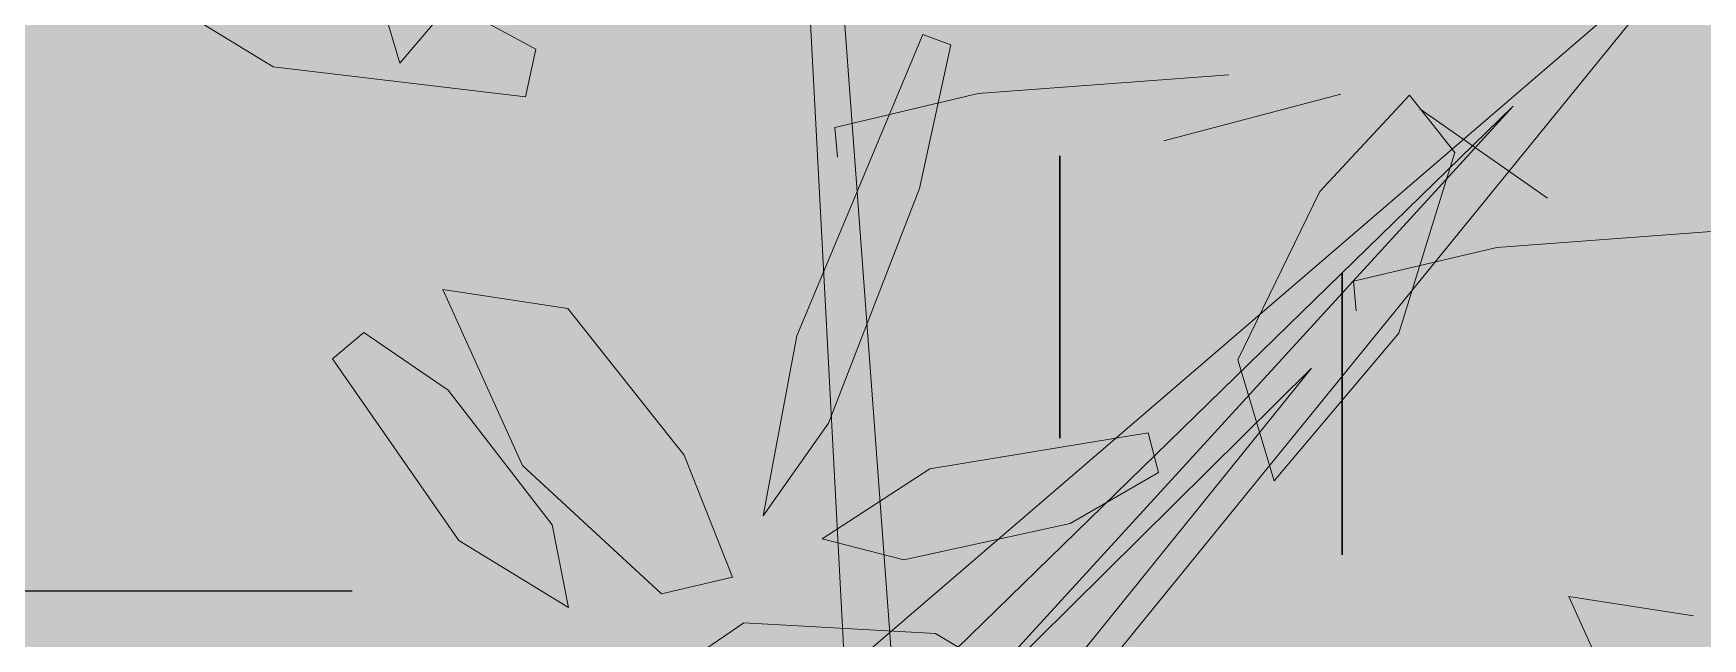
# Model space of a CAD drawing. Header units: metres. Extents: x 349703 to 349913, y 9282546 to 9282694.
# Drawn here: x 349773.157 to 349773.748, y 9282635.019 to 9282635.234 of the extents above; entities that cross this region are included whole.
import ezdxf

# ---------------------------------------------------------------- set-up
doc = ezdxf.new("R2010")
doc.units = ezdxf.units.M
doc.header["$LTSCALE"] = 0.25
doc.linetypes.add('01 nivel$0$HIDDEN2', pattern=[0.1875, 0.125, -0.0625])
for name, color, linetype, lineweight in [('AREA-VERDE', 3, 'CONTINUOUS', 9), ('ARQ-FONDO', 253, 'CONTINUOUS', 9), ('CUNETAS-RED', 5, 'CONTINUOUS', 18), ('LLORAD-SIMB', 1, 'CONTINUOUS', 25), ('LLORAD-TRAMO', 1, 'CONTINUOUS', 70)]:
    doc.layers.add(name, color=color, linetype=linetype, lineweight=lineweight)

# ---------------------------------------------------------------- blocks, each defined once
blk = doc.blocks.new('67')
at = {"layer": 'AREA-VERDE', "lineweight": 0, "true_color": 0xc4e4b2, "transparency": 33554687}
h = blk.add_hatch(color=3, dxfattribs=at)
h.dxf.hatch_style = 1
h.paths.add_polyline_path([(349446.78444, 9282633.42617), (349448.41051, 9282633.42617), (349448.41051, 9282637.09603), (349446.78444, 9282637.09603)])
blk = doc.blocks.new('ARR2')
at = {"layer": 'ARQ-FONDO', "lineweight": 5}
for p, q in [((2740.93517, 1214.36421), (2740.90831, 1214.86994)), ((2740.95882, 1214.37431), (2740.92251, 1214.86579)), ((2740.77109, 1214.75099), (2740.70727, 1214.6755)), ((2740.70727, 1214.6755), (2740.68863, 1214.73745)), ((2741.01447, 1214.29989), (2741.36929, 1214.73585)), ((2740.93517, 1214.36421), (2741.3605, 1214.72992)), ((2740.5776, 1214.71317), (2740.6423, 1214.67355)), ((2740.77678, 1214.68262), (2740.72378, 1214.71131)), ((2740.91059, 1214.53581), (2740.97505, 1214.69016)), ((2740.98938, 1214.68492), (2740.97339, 1214.61126)), ((2740.97505, 1214.69016), (2740.98938, 1214.68492)), ((2740.77148, 1214.6582), (2740.77678, 1214.68262)), ((2740.6423, 1214.67355), (2740.77148, 1214.6582)), ((2741.00334, 1214.65989), (2741.13183, 1214.66948)), ((2740.92996, 1214.64264), (2741.00334, 1214.65989)), ((2741.18903, 1214.65957), (2741.09846, 1214.63567)), ((2741.17834, 1214.60979), (2741.22421, 1214.6591)), ((2741.22421, 1214.6591), (2741.24757, 1214.62979)), ((2741.27733, 1214.6535), (2740.96957, 1214.317)), ((2740.97152, 1214.35547), (2741.27733, 1214.6535)), ((2741.22956, 1214.65211), (2741.29499, 1214.60638)), ((2740.9314, 1214.62745), (2740.92996, 1214.64264)), ((2741.24757, 1214.62979), (2741.2188, 1214.5372)), ((2740.97339, 1214.61126), (2740.92676, 1214.49114)), ((2741.13634, 1214.52366), (2741.17834, 1214.60979)), ((2741.26896, 1214.58114), (2741.39745, 1214.59073)), ((2741.19558, 1214.56389), (2741.26896, 1214.58114)), ((2741.19702, 1214.5487), (2741.19558, 1214.56389)), ((2740.72924, 1214.55963), (2740.79319, 1214.54981)), ((2740.76993, 1214.46954), (2740.72924, 1214.55963)), ((2740.79319, 1214.54981), (2740.85287, 1214.47484)), ((2740.67277, 1214.52418), (2740.68874, 1214.53759)), ((2740.68874, 1214.53759), (2740.73192, 1214.50798)), ((2740.89321, 1214.44377), (2740.91059, 1214.53581)), ((2741.2188, 1214.5372), (2741.15498, 1214.46171)), ((2740.73744, 1214.43109), (2740.67277, 1214.52418)), ((2741.15498, 1214.46171), (2741.13634, 1214.52366)), ((2740.96957, 1214.317), (2741.17407, 1214.51937)), ((2741.17407, 1214.51937), (2740.97842, 1214.27699)), ((2740.73192, 1214.50798), (2740.7852, 1214.43909)), ((2740.92676, 1214.49114), (2740.89321, 1214.44377)), ((2740.97864, 1214.46781), (2741.09049, 1214.48614)), ((2741.09049, 1214.48614), (2741.09572, 1214.46595)), ((2740.84113, 1214.40374), (2740.76993, 1214.46954)), ((2740.85287, 1214.47484), (2740.87764, 1214.41222)), ((2740.92345, 1214.43194), (2740.97864, 1214.46781)), ((2741.09572, 1214.46595), (2741.05042, 1214.43971)), ((2740.7852, 1214.43909), (2740.79356, 1214.39671)), ((2741.05042, 1214.43971), (2740.96531, 1214.42125)), ((2740.79356, 1214.39671), (2740.73744, 1214.43109)), ((2740.96531, 1214.42125), (2740.92345, 1214.43194)), ((2740.87764, 1214.41222), (2740.84113, 1214.40374)), ((2741.30586, 1214.40238), (2741.3698, 1214.39256)), ((2741.34655, 1214.31229), (2741.30586, 1214.40238)), ((2740.88334, 1214.38896), (2740.83642, 1214.35686)), ((2740.9816, 1214.38339), (2740.88334, 1214.38896)), ((2741.03509, 1214.35149), (2740.9816, 1214.38339))]:
    blk.add_line(p, q, dxfattribs=at)
blk = doc.blocks.new('drenaje')
at = {"layer": 'CUNETAS-RED', "linetype": '01 nivel$0$HIDDEN2', "lineweight": 30}
for p, q in [((55.36489, -34.14736), (55.36489, -90.46958)), ((55.46489, -34.18878), (55.46489, -90.5555))]:
    blk.add_line(p, q, dxfattribs=at)

msp = doc.modelspace()

# ---------------------------------------------------------------- linework, layer by layer
at = {"layer": 'LLORAD-SIMB'}
msp.add_line((349773.27, 9282635.03615), (349773.04, 9282635.03615), dxfattribs=at)
at = {"layer": 'LLORAD-TRAMO', "const_width": 0.3}
msp.add_lwpolyline([(349773.27, 9282637.44), (349773.27, 9282637.19), (349773.27, 9282636.94), (349773.27, 9282636.69), (349773.27, 9282636.44), (349773.27, 9282636.19), (349773.27, 9282635.94), (349773.27, 9282635.69), (349773.27, 9282635.44), (349773.27, 9282635.19), (349773.27, 9282634.94), (349773.27, 9282634.69), (349773.27, 9282634.44), (349773.27, 9282634.19), (349773.27, 9282633.94), (349773.27, 9282633.69), (349773.27, 9282633.44), (349773.27, 9282633.19)], dxfattribs=at)

# ---------------------------------------------------------------- block references
at = {"layer": 'ARQ-FONDO'}
msp.add_blockref('67', (325.64947, 0), dxfattribs=at)
at = {"layer": 'ARQ-FONDO', "xscale": 0.6917913537138002, "yscale": 0.6917913537138002, "zscale": 0.6917913537138002}
msp.add_blockref('ARR2', (347877.28936, 9281794.92123), dxfattribs=at)
at = {"layer": 'CUNETAS-RED', "lineweight": 30}
msp.add_blockref('drenaje', (349718.15587, 9282675.53782), dxfattribs=at)

doc.saveas('drawing.dxf')
